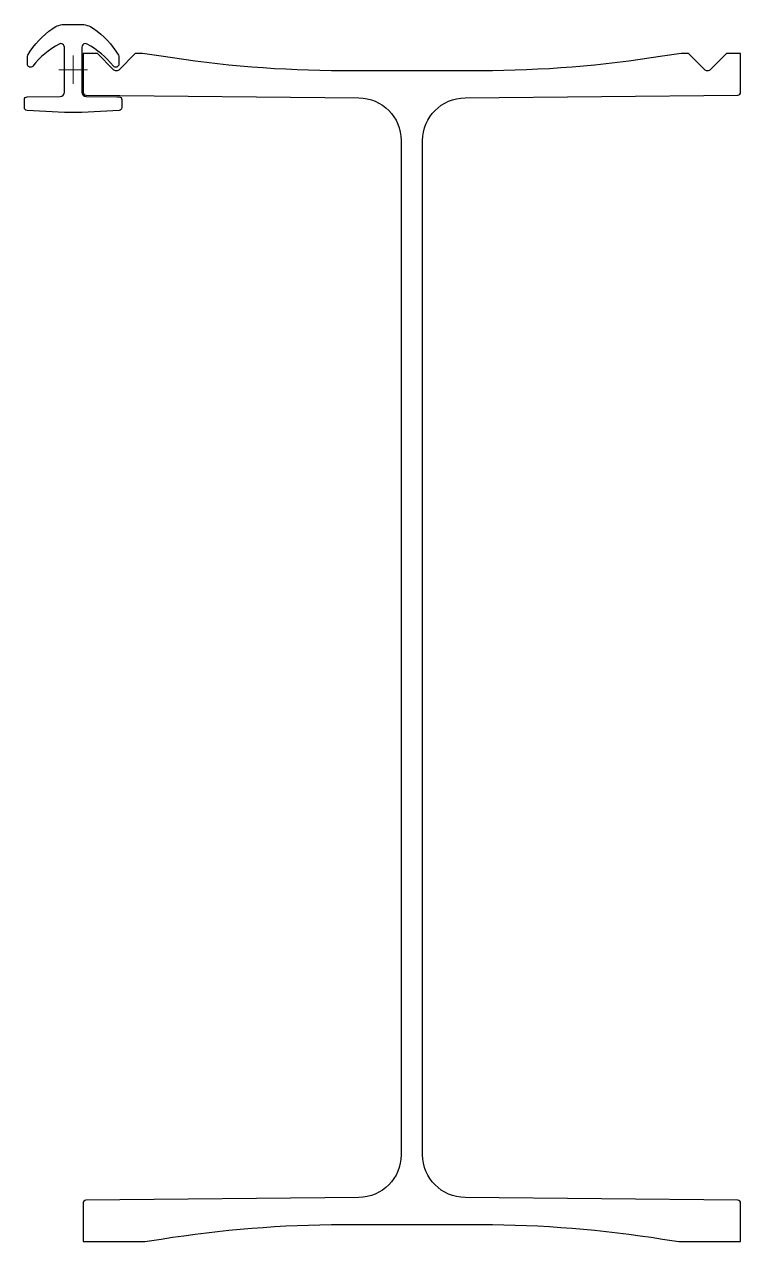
# Model space of a CAD drawing. Header units: millimetres. Extents: x -34 to 467, y -820 to 32.
import ezdxf

# ---------------------------------------------------------------- set-up
doc = ezdxf.new("R2010")
doc.units = ezdxf.units.MM
doc.layers.add('ref', color=252, linetype='Continuous', lineweight=5)

msp = doc.modelspace()

# ---------------------------------------------------------------- linework, layer by layer
for points in [[(6.1, -30.07), (-6.1, -30.07), (-32.22, -28.54, -0.397192), (-34.1, -26.55), (-34.1, -20.95, -0.411055), (-32.12, -18.95), (-9.07, -18.72, 0.41139), (-6.1, -15.72), (-6.1, 15.73, 0.569114), (-9.79, 17.92, 0.100985), (-28.17, 2.5, -0.710336), (-32, 3.83), (-32, 9.19, -0.135197), (-31.72, 10.21, -0.107747), (-14.25, 28.88, -0.15203), (-5.11, 31.73), (5.11, 31.73, -0.15203), (14.25, 28.88, -0.107747), (31.72, 10.21, -0.135197), (32, 9.19), (32, 3.83, -0.710994), (28.17, 2.5, 0.100981), (9.79, 17.93, 0.126639), (8.58, 18.23, 0.412175), (6.1, 15.73), (6.1, -15.72, 0.41139), (9.07, -18.72), (30.5, -18.94), (32.12, -18.95, -0.411055), (34.1, -20.95), (34.1, -26.55, -0.397192), (32.22, -28.54)], [(229.5, -759.23, -0.411288), (199.8, -789.22), (8.98, -791.13, 0.411288), (7, -793.13), (7, -820.08), (13, -820.08), (48.58, -820.08, 0.010977), (61.63, -818.27, -0.039881), (188.64, -808.13), (285.36, -808.13, -0.039881), (412.37, -818.27, 0.010977), (425.42, -820.08), (461, -820.08), (467, -820.08), (467, -793.13, 0.411288), (465.02, -791.13), (274.2, -789.22, -0.411288), (244.5, -759.23), (244.5, -49.63, -0.411288), (274.2, -19.63), (465.02, -17.72, 0.411288), (467, -15.72), (467, 11.22), (461, 11.22), (457, 11.22), (445.88, 0.1, -0.414214), (441.64, 0.1), (430.51, 11.22), (425.42, 11.22, 0.010977), (412.37, 9.42, -0.039881), (285.36, -0.73), (188.64, -0.73, -0.039881), (61.63, 9.42, 0.010977), (48.58, 11.22), (43.49, 11.22), (32.36, 0.1, -0.414214), (28.12, 0.1), (17, 11.22), (13, 11.22), (7, 11.22), (7, -15.72, 0.411288), (8.98, -17.72), (199.8, -19.63, -0.411288), (229.5, -49.63)]]:
    msp.add_lwpolyline(points, format="xyb", close=True)
at = {"layer": 'ref'}
for p, q in [((0, 10), (0, -10)), ((10, 0), (-10, 0))]:
    msp.add_line(p, q, dxfattribs=at)

doc.saveas('drawing.dxf')
